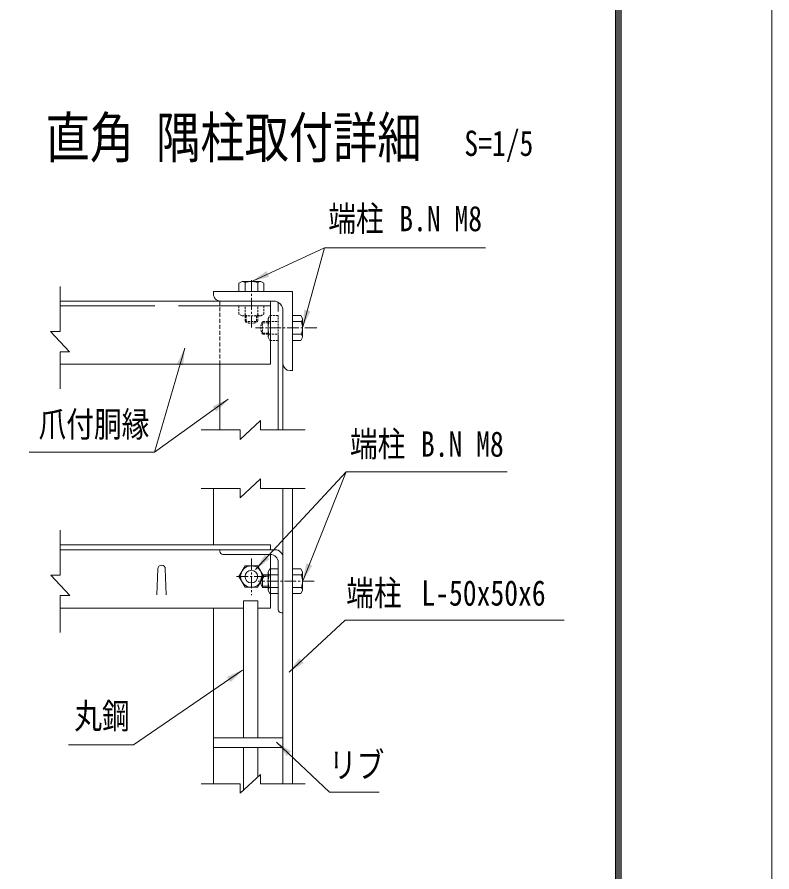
# Model space of a CAD drawing. Units: millimetres, scale not verified, with parts at other scales. Extents: x -4455 to 4455, y -3150 to 3150.
# Drawn here: x 3022 to 4455, y -1005 to 619 of the extents above; entities that cross this region are included whole.
import ezdxf
from ezdxf.enums import TextEntityAlignment as Align

# ---------------------------------------------------------------- set-up
doc = ezdxf.new("R2010")
doc.units = ezdxf.units.MM
doc.header["$LTSCALE"] = 30
for name, pattern in [('DASHED', [7.5, 6, -1.5]), ('USER2', [1.125, 0.75, -0.125, 0.125, -0.125]), ('USER3', [0.375, 0.25, -0.125]), ('USER4', [0.1875, 0.125, -0.0625])]:
    doc.linetypes.add(name, pattern=pattern)
for name, color, linetype, lineweight in [('0-0_D-STR-TXT', 3, 'Continuous', 13), ('0-1_D-STR2', 2, 'Continuous', 13), ('0-2_D-STR-DIM', 4, 'Continuous', 13), ('0-3_D-BMK', 2, 'USER2', 13), ('0-4_D-STR1', 1, 'Continuous', 18), ('0-5_D-STR3', 3, 'Continuous', 13), ('0-F_7詳細', 3, 'Continuous', 18), ('1-0_5寸法', 3, 'Continuous', 18), ('1-2_D-TTL', 7, 'Continuous', 9)]:
    doc.layers.add(name, color=color, linetype=linetype, lineweight=lineweight)
doc.layers.add('0-8_D-TTL-TXT', color=7, linetype='Continuous')
doc.styles.add('ＭＳ ゴシック', font='')
doc.styles.get('ＭＳ ゴシック').set_extended_font_data('MS Gothic')

msp = doc.modelspace()

# ---------------------------------------------------------------- linework, layer by layer
at = {"layer": '0-0_D-STR-TXT'}
for p, q in [((3282.27, -208.34), (3422.55, -107.26)), ((3646.58, -245.53), (3564.53, -451.17))]:
    msp.add_line(p, q, dxfattribs=at)
for points in [[(3911.24, 180.44), (3605.43, 180.44), (3468.56, 117.07)], [(3044.28, -208.34), (3282.27, -208.34), (3340, -10.76)], [(3952.39, -245.53), (3646.58, -245.53), (3474.37, -430.87)], [(4060.63, -527.48), (3644.8, -527.48), (3538.1, -625.71)], [(3708.95, -853.79), (3615.03, -853.79), (3514.41, -758.85)]]:
    msp.add_lwpolyline(points, dxfattribs=at)
at = {"layer": '0-0_D-STR-TXT', "color": 7, "lineweight": 9}
msp.add_lwpolyline([(3119.38, -764.21), (3242.65, -764.21), (3449.9, -621.88)], dxfattribs=at)
at = {"layer": '0-0_D-STR-TXT'}
for points in [[(3466.48, 116.1), (3495.27, 136.03), (3500.3, 125.16)], [(3340.65, -8.55), (3336.72, -43.35), (3325.22, -39.99)], [(3424.42, -105.92), (3399.93, -130.94), (3392.93, -121.22)], [(3472.81, -432.55), (3491.9, -403.2), (3500.68, -411.36)], [(3563.68, -453.31), (3570.9, -419.05), (3582.03, -423.49)], [(3536.41, -627.27), (3557.74, -599.49), (3565.85, -608.31)], [(3512.74, -757.27), (3541.94, -776.59), (3533.72, -785.31)]]:
    msp.add_solid(points, dxfattribs=at)
at = {"layer": '0-0_D-STR-TXT', "color": 7}
msp.add_solid([(3451.79, -620.58), (3426.74, -645.05), (3419.96, -635.17)], dxfattribs=at)
at = {"layer": '0-1_D-STR2', "color": 7, "lineweight": 9}
for p, q in [((3451.79, -750.79), (3451.79, -490.37)), ((3451.79, -490.37), (3478.79, -490.37)), ((3478.79, -750.79), (3478.79, -490.37)), ((3451.79, -850), (3451.79, -768.79)), ((3478.79, -824.93), (3478.79, -768.79))]:
    msp.add_line(p, q, dxfattribs=at)
at = {"layer": '0-2_D-STR-DIM'}
for p, q in [((3103.31, 21.34), (3103.31, 106.92)), ((3085.31, 21.34), (3121.31, -17.43)), ((3103.31, 21.34), (3085.31, 21.34)), ((3103.31, -17.43), (3103.31, -87.63)), ((3103.31, -17.43), (3121.31, -17.43)), ((3445.16, -183.83), (3483.93, -147.83)), ((3483.93, -165.83), (3483.93, -147.83)), ((3445.16, -165.83), (3370.93, -165.83)), ((3445.16, -165.83), (3445.16, -183.83)), ((3483.93, -165.83), (3568.61, -165.83)), ((3445.16, -294.82), (3483.93, -258.82)), ((3483.93, -276.82), (3483.93, -258.82)), ((3445.16, -276.82), (3370.93, -276.82)), ((3445.16, -276.82), (3445.16, -294.82)), ((3483.93, -276.82), (3568.61, -276.82)), ((3445.16, -856.16), (3483.93, -820.16)), ((3483.93, -838.16), (3483.93, -820.16)), ((3445.16, -838.16), (3370.93, -838.16)), ((3445.16, -838.16), (3445.16, -856.16)), ((3483.93, -838.16), (3568.61, -838.16))]:
    msp.add_line(p, q, dxfattribs=at)
at = {"layer": '0-3_D-BMK'}
for p, q in [((3466.48, 28.8), (3466.48, 121.17)), ((3590.48, 27.9), (3474.03, 27.9)), ((3466.48, -410.12), (3466.48, -479.51)), ((3437.92, -444.31), (3495.04, -444.31)), ((3585.57, -453.31), (3479.35, -453.31))]:
    msp.add_line(p, q, dxfattribs=at)
at = {"layer": '0-4_D-STR1'}
for p, q in [((3394.48, 96.9), (3394.48, 92.4)), ((3544.48, 96.9), (3394.48, 96.9)), ((3544.48, -53.1), (3544.48, 96.9)), ((3103.31, 78.9), (3499.48, 78.9)), ((3502.48, 78.9), (3394.48, 78.9)), ((3508.48, 78.9), (3407.98, 78.9)), ((3526.48, 60.9), (3526.48, -39.6)), ((3526.48, -165.83), (3526.48, -32.1)), ((3103.31, -41.1), (3502.48, -41.1)), ((3406.48, -165.83), (3406.48, -41.1)), ((3544.48, -53.1), (3539.98, -53.1)), ((3394.48, -384.31), (3394.48, -276.82)), ((3526.48, -838.16), (3526.48, -276.82)), ((3544.48, -838.16), (3544.48, -276.82)), ((3103.48, -384.31), (3499.48, -384.31)), ((3502.48, -384.31), (3394.48, -384.31)), ((3416.98, -384.31), (3417.28, -384.31)), ((3103.48, -393.31), (3499.48, -393.31)), ((3511.48, -393.31), (3406.48, -393.31)), ((3502.48, -402.31), (3412.48, -402.31)), ((3502.48, -504.31), (3502.48, -402.31)), ((3517.48, -507.31), (3517.48, -417.31)), ((3526.48, -513.31), (3526.48, -408.31)), ((3103.48, -504.31), (3451.79, -504.31)), ((3394.48, -838.16), (3394.48, -504.31)), ((3478.79, -504.31), (3502.48, -504.31)), ((3526.48, -513.31), (3523.48, -513.31))]:
    msp.add_line(p, q, dxfattribs=at)
at = {"layer": '0-4_D-STR1', "linetype": 'DASHED'}
for p, q in [((3103.31, 69.9), (3502.48, 69.9)), ((3517.48, -165.83), (3517.48, 76.49))]:
    msp.add_line(p, q, dxfattribs=at)
at = {"layer": '0-4_D-STR1'}
for centre, radius, start, end in [((3407.98, 92.4), 13.5, 180, 270.00009), ((3508.48, 60.9), 18, 0.00001, 90.00008), ((3539.98, -39.6), 13.5, 180, 270), ((3511.48, -408.31), 15, 0, 90), ((3523.48, -507.31), 6, 180, 270)]:
    msp.add_arc(centre, radius, start, end, dxfattribs=at)
at = {"layer": '0-5_D-STR3'}
for p, q in [((3448.72, 116.1), (3442.96, 112.77)), ((3448.72, 116.1), (3484.24, 116.1)), ((3454.48, 114.04), (3454.48, 96.9)), ((3478.48, 114.04), (3478.48, 96.9)), ((3484.24, 116.1), (3490, 112.77)), ((3442.96, 112.77), (3442.96, 96.9)), ((3490, 112.77), (3490, 96.9)), ((3560.35, 51.42), (3544.48, 51.42)), ((3544.48, 4.38), (3544.48, 51.42)), ((3563.68, 45.66), (3560.35, 51.42)), ((3561.62, 39.9), (3544.48, 39.9)), ((3563.68, 10.14), (3563.68, 45.66)), ((3561.62, 15.9), (3544.48, 15.9)), ((3560.35, 4.38), (3544.48, 4.38)), ((3563.68, 10.14), (3560.35, 4.38)), ((3498.28, -471.07), (3498.28, -435.55)), ((3517.48, -476.83), (3517.48, -429.79)), ((3560.35, -429.79), (3544.48, -429.79)), ((3544.48, -476.83), (3544.48, -429.79)), ((3563.68, -435.55), (3560.35, -429.79)), ((3563.68, -471.07), (3563.68, -435.55)), ((3487.62, -465.31), (3487.62, -441.31)), ((3498.28, -441.31), (3487.62, -441.31)), ((3500.34, -441.31), (3517.48, -441.31)), ((3561.62, -441.31), (3544.48, -441.31)), ((3498.28, -465.31), (3487.62, -465.31)), ((3500.34, -465.31), (3517.48, -465.31)), ((3561.62, -465.31), (3544.48, -465.31)), ((3498.28, -471.07), (3501.6, -476.83)), ((3501.6, -476.83), (3517.48, -476.83)), ((3560.35, -476.83), (3544.48, -476.83)), ((3563.68, -471.07), (3560.35, -476.83)), ((3526.48, -750.79), (3394.48, -750.79)), ((3526.48, -768.79), (3394.48, -768.79))]:
    msp.add_line(p, q, dxfattribs=at)
at = {"layer": '0-5_D-STR3', "color": 1, "linetype": 'USER4'}
for p, q in [((3442.96, 69.9), (3490, 69.9)), ((3442.96, 54.03), (3442.96, 69.9)), ((3454.48, 52.76), (3454.48, 69.9)), ((3478.48, 52.76), (3478.48, 69.9)), ((3448.72, 50.7), (3442.96, 54.03)), ((3448.72, 50.7), (3484.24, 50.7)), ((3454.48, 50.7), (3454.48, 40.04)), ((3456.88, 50.7), (3456.88, 38.83)), ((3476.08, 50.7), (3476.08, 38.83)), ((3478.48, 50.7), (3478.48, 40.04)), ((3517.48, 4.38), (3517.48, 51.42)), ((3454.48, 40.04), (3478.48, 40.04)), ((3498.28, 37.5), (3486.41, 37.5)), ((3487.62, 15.9), (3487.62, 39.9)), ((3498.28, 39.9), (3487.62, 39.9)), ((3498.28, 10.14), (3498.28, 45.66)), ((3500.34, 39.9), (3517.48, 39.9)), ((3498.28, 18.3), (3486.41, 18.3)), ((3498.28, 15.9), (3487.62, 15.9)), ((3498.28, 10.14), (3501.6, 4.38)), ((3500.34, 15.9), (3517.48, 15.9)), ((3501.6, 4.38), (3517.48, 4.38))]:
    msp.add_line(p, q, dxfattribs=at)
at = {"layer": '0-5_D-STR3', "color": 1}
for p, q in [((3498.28, -443.71), (3486.41, -443.71)), ((3498.28, -462.91), (3486.41, -462.91))]:
    msp.add_line(p, q, dxfattribs=at)
at = {"layer": '0-5_D-STR3', "color": 1, "linetype": 'USER4'}
for points in [[(3484.24, 50.7), (3490, 54.03), (3490, 69.9)], [(3498.28, 45.66), (3501.6, 51.42), (3517.48, 51.42)]]:
    msp.add_lwpolyline(points, dxfattribs=at)
at = {"layer": '0-5_D-STR3'}
msp.add_lwpolyline([(3490, -444.31), (3478.24, -423.94), (3454.72, -423.94), (3442.96, -444.31), (3454.72, -464.68), (3478.24, -464.68)], close=True, dxfattribs=at)
msp.add_lwpolyline([(3498.28, -435.55), (3501.6, -429.79), (3517.48, -429.79)], dxfattribs=at)
for radius in [20.4, 12]:
    msp.add_circle((3466.48, -444.31), radius, dxfattribs=at)
for centre, radius, start, end in [((3448.72, 107.01), 9.09, 50.6618, 90), ((3466.48, 80.1), 36, 70.52878, 109.47122), ((3484.24, 107.01), 9.09, 90, 129.3382), ((3554.59, 45.66), 9.09, 320.6618, 0), ((3527.68, 27.9), 36, 340.52878, 19.47122), ((3554.59, 10.14), 9.09, 0, 39.3382), ((3507.36, -435.55), 9.09, 180, 219.3382), ((3554.59, -435.55), 9.09, 320.6618, 0), ((3508.4, -453.31), 24, 150, 210), ((3534.28, -453.31), 36, 160.52878, 199.47122), ((3527.68, -453.31), 36, 340.52878, 19.47122), ((3507.36, -471.07), 9.09, 140.6618, 180), ((3554.59, -471.07), 9.09, 0, 39.3382)]:
    msp.add_arc(centre, radius, start, end, dxfattribs=at)
at = {"layer": '0-5_D-STR3', "color": 1, "linetype": 'USER4'}
for centre, radius, start, end in [((3448.72, 59.79), 9.09, 270, 309.3382), ((3466.48, 86.7), 36, 250.52878, 289.47122), ((3484.24, 59.79), 9.09, 230.6618, 270), ((3466.48, 60.83), 24, 240, 300), ((3508.4, 27.9), 24, 150, 210), ((3507.36, 45.66), 9.09, 180, 219.3382), ((3534.28, 27.9), 36, 160.52878, 199.47122), ((3507.36, 10.14), 9.09, 140.6618, 180)]:
    msp.add_arc(centre, radius, start, end, dxfattribs=at)
at = {"layer": '0-F_7詳細', "color": 1, "linetype": 'USER3'}
msp.add_line((3406.48, -41.1), (3406.48, 78.98), dxfattribs=at)
at = {"layer": '0-F_7詳細', "color": 7, "lineweight": 9}
for p, q in [((3502.48, -41.1), (3502.48, 78.9)), ((3502.48, -393.31), (3502.48, -384.31)), ((3406.48, -393.31), (3406.48, -396.31)), ((3286.87, -479.14), (3288.67, -429.94)), ((3304.87, -479.14), (3303.07, -429.94))]:
    msp.add_line(p, q, dxfattribs=at)
at = {"layer": '0-F_7詳細', "color": 4}
for p, q in [((3103.48, -441.87), (3103.48, -356.29)), ((3085.48, -441.87), (3121.48, -480.64)), ((3103.48, -441.87), (3085.48, -441.87)), ((3103.48, -480.64), (3103.48, -550.84)), ((3103.48, -480.64), (3121.48, -480.64))]:
    msp.add_line(p, q, dxfattribs=at)
at = {"layer": '0-F_7詳細', "color": 7, "lineweight": 9}
for centre, radius, start, end in [((3412.48, -396.31), 6, 180, 270), ((3502.48, -417.31), 15, 0, 90), ((3295.87, -429.94), 7.2, 0, 180)]:
    msp.add_arc(centre, radius, start, end, dxfattribs=at)
at = {"layer": '1-0_5寸法'}
msp.add_line((3605.43, 180.44), (3564.28, 30.12), dxfattribs=at)
msp.add_solid([(3563.68, 27.9), (3567.01, 62.76), (3578.56, 59.6)], dxfattribs=at)
at = {"layer": '1-2_D-TTL', "color": 2, "lineweight": 18}
msp.add_lwpolyline([(-4454.83, 3150.38), (4454.87, 3150.38), (4454.87, -3150.04), (-4454.83, -3150.04)], close=True, dxfattribs=at)
at = {"layer": '1-2_D-TTL'}
for points in [[(-4168.44, 2917.03), (4168.49, 2917.03), (4168.49, -2916.7), (-4168.44, -2916.7)], [(-4165.79, 2914.38), (4165.84, 2914.38), (4165.84, -2914.04), (-4165.79, -2914.04)], [(-4163.14, 2911.73), (4163.19, 2911.73), (4163.19, -2911.39), (-4163.14, -2911.39)], [(-4160.49, 2909.08), (4160.53, 2909.08), (4160.53, -2908.74), (-4160.49, -2908.74)], [(-4157.84, 2906.43), (4157.88, 2906.43), (4157.88, -2906.09), (-4157.84, -2906.09)]]:
    msp.add_lwpolyline(points, close=True, dxfattribs=at)

# ---------------------------------------------------------------- texts
at = {"layer": '0-0_D-STR-TXT', "style": 'ＭＳ ゴシック', "width": 0.8}
for s, p in [('端柱', (3612.46, 197.27)), ('B.N M8', (3747.27, 197.27)), ('爪付胴縁', (3062.42, -193.52)), ('端柱', (3653.61, -231.11)), ('B.N M8', (3788.43, -231.11)), ('端柱', (3646.53, -514.08)), ('L-50x50x6', (3789.34, -514.08)), ('丸鋼', (3130.33, -747.85)), ('リブ', (3613.81, -840.97))]:
    msp.add_text(s, height=48.17, dxfattribs=at).set_placement(p, align=Align.BOTTOM_LEFT)
at = {"layer": '0-8_D-TTL-TXT', "style": 'ＭＳ ゴシック', "width": 0.8}
msp.add_text('直角 隅柱取付詳細', height=76.98, dxfattribs=at).set_placement((3075.77, 328.09), align=Align.BOTTOM_LEFT)
at = {"layer": '0-8_D-TTL-TXT', "color": 3, "style": 'ＭＳ ゴシック', "width": 0.8}
msp.add_text('S=1/5', height=48.17, dxfattribs=at).set_placement((3870.82, 340.23), align=Align.BOTTOM_LEFT)

doc.saveas('drawing.dxf')
